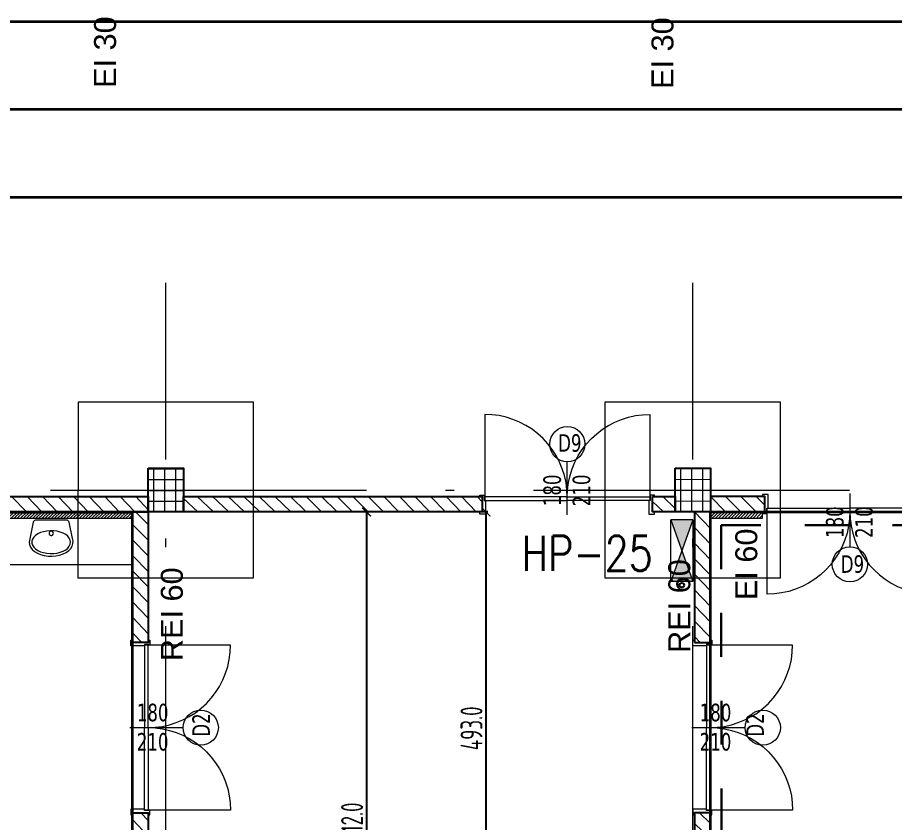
# Model space of a CAD drawing. Extents: x 6529560 to 6558080, y 5579316 to 5588131.
# Drawn here: x 6543767.61 to 6543777.6, y 5579611.99 to 5579621.16 of the extents above; entities that cross this region are included whole.
import ezdxf

# ---------------------------------------------------------------- set-up
doc = ezdxf.new("R2010")
doc.units = 0
doc.header["$MEASUREMENT"] = 0
doc.header["$PDSIZE"] = -5
for name, pattern in [('0.5_0.5', [1, 0.5, -0.5]), ('ACAD_ISO10W100', [18, 12, -3, 0, -3]), ('GR_SOLID', [0])]:
    doc.linetypes.add(name, pattern=pattern)
doc.layers.get('0').update_dxf_attribs({"color": 2, "linetype": 'CONTINUOUS', "lineweight": 5})
doc.layers.get('Defpoints').update_dxf_attribs({"linetype": 'CONTINUOUS'})
for name, color, linetype, lineweight in [('_AS_hydrantowa_opis', 7, 'CONTINUOUS', 25), ('_AS_hydrantowa_szafki', 240, 'CONTINUOUS', 25), ('_AS_WH_hydrant', 1, 'CONTINUOUS', 15), ('arch_drzwi i okna', 4, 'CONTINUOUS', 15), ('arch_drzwi i okna_znaczniki', 130, 'CONTINUOUS', 9), ('arch_fundamenty na rzucie', 3, 'CONTINUOUS', 15), ('arch_meble', 5, 'GR_SOLID', 13), ('arch_opisy', 20, 'CONTINUOUS', 13), ('arch_osie', 181, 'CONTINUOUS', 5), ('arch_powierzchnia', 6, 'CONTINUOUS', 35), ('arch_sciany dzialowe cienkie na hali', 52, 'CONTINUOUS', 15), ('arch_sciany dzilowe cienkie na hali', 42, 'CONTINUOUS', 15), ('arch_sciany murowane wewnetrzne', 20, 'CONTINUOUS', 25), ('arch_sciany wewnetrzne gk', 70, 'CONTINUOUS', 25), ('arch_sciany wewnetrzne murowane wypelnienie', 20, 'CONTINUOUS', 15), ('arch_slupy wypelnienie', 9, 'CONTINUOUS', 13), ('arch_słupy', 8, 'CONTINUOUS', 25), ('arch_urządzenia sanitarne', 4, 'GR_SOLID', 13), ('arch_wymiary', 2, 'CONTINUOUS', 13)]:
    doc.layers.add(name, color=color, linetype=linetype, lineweight=lineweight)
doc.styles.add('ARIAL', font='arial.ttf')
doc.styles.add('ISO8', font='iso8.shx', dxfattribs={"width": 0.7})
doc.styles.add('KA_opisy_pionów', font='romans.shx', dxfattribs={"width": 0.8})
doc.styles.add('TABELKA', font='tahoma.ttf', dxfattribs={"width": 0.8})
doc.dimstyles.new('biura', dxfattribs={"dimtxt": 0.25, "dimasz": 0.1, "dimexe": 0.18, "dimexo": 0.0625, "dimgap": 0.04, "dimtad": 1, "dimdec": 1, "dimlfac": 100, "dimzin": 0, "dimdsep": 46, "dimtxsty": 'ISO8', "dimblk": 'ARCHTICK', "dimcen": 0.09, "dimadec": 0, "dimazin": 0, "dimtfac": 1, "dimtdec": 1, "dimtix": 1, "dimtofl": 0, "dimtmove": 0, "dimatfit": 3, "dimldrblk": 'ARCHTICK', "dimfxl": 0.2, "dimfxlon": 1, "dimtolj": 1, "dimtzin": 0, "dimarcsym": 0})

# ---------------------------------------------------------------- blocks, each defined once
blk = doc.blocks.new('A$C2927484E')
for p, q in [((0.2713033808395266, 1.965000228025019, 13.80213315249576), (0.0913120564073324, 1.965000228956341, 10.06980026454578)), ((0.2713033808395266, 0.0250002276152372, 13.80213315249576), (0.0913120564073324, 0.0250002276152372, 8.478928419095112))]:
    blk.add_line(p, q)
at = {"layer": 'arch_drzwi i okna', "extrusion": (0, 0, -1)}
for points in [[(-0.2713033808395266, 1.990000227466225), (-0.2893033809959888, 1.990000227466225), (-0.2893033809959888, 1.94000022765249), (-0.2268033809959888, 1.94000022765249), (-0.2268033809959888, 1.925000227987766), (-0.0713120568543673, 1.925000228919088), (-0.0713120568543673, 1.990000228397548), (-0.0913120564073324, 1.990000228397548)], [(-0.2678033811971545, 0.9950002273544669), (-0.3497297782450914, 0.9985772110521793), (-0.4310326687991619, 1.00928093958646), (-0.511093283072114, 1.027029951103031), (-0.5893023163080215, 1.051689163781702), (-0.6650645481422544, 1.083070907741785), (-0.7378033800050617, 1.120936348102986), (-0.8069652309641242, 1.164997305721044), (-0.8720237333327531, 1.214918451383709), (-0.9324837531894445, 1.270319852977991), (-0.9878851575776934, 1.330779873766005), (-1.037806302309036, 1.395838377065956), (-1.081867259927093, 1.465000227093696), (-1.119732699356973, 1.537739060819149), (-1.151114443317055, 1.613501292653381), (-1.175773658789694, 1.691710324957966), (-1.19352266844362, 1.771770940162241), (-1.204226396977901, 1.853073828853666), (-1.207803379744291, 1.935000227764248), (-0.2278033811599016, 1.935000227764248), (-0.2278033811599016, 0.9950002273544669), (-0.2678033811971545, 0.9950002273544669), (-0.2678033811971545, 1.935000227764248)], [(-0.2678033811971545, 0.9950002273544669), (-0.3497297782450914, 0.9914232427254319), (-0.4310326687991619, 0.9807195160537958), (-0.511093283072114, 0.9629705045372247), (-0.5893023163080215, 0.9383112899959087), (-0.6650645481422544, 0.9069295460358262), (-0.7378033800050617, 0.8690641056746244), (-0.8069652309641242, 0.8250031499192118), (-0.8720237333327531, 0.775082003325224), (-0.9324837531894445, 0.7196806026622653), (-0.9878851575776934, 0.6592205800116063), (-1.037806302309036, 0.5941620776429773), (-1.081867259927093, 0.5250002276152373), (-1.119732699356973, 0.4522613929584623), (-1.151114443317055, 0.376499162055552), (-1.175773658789694, 0.2982901288196444), (-1.19352266844362, 0.2182295145466924), (-1.204226396977901, 0.136926625855267), (-1.207803379744291, 0.055000226944685), (-0.2278033811599016, 0.055000226944685), (-0.2278033811599016, 0.9950002273544669), (-0.2678033811971545, 0.9950002273544669), (-0.2678033811971545, 0.055000226944685)]]:
    blk.add_lwpolyline(points, dxfattribs=at)
at = {"layer": 'arch_drzwi i okna'}
blk.add_lwpolyline([(0.2713033808395266, 2.272427082e-07), (0.2893033809959888, 2.272427082e-07), (0.2893033809959888, 0.0500002261251211), (0.2268033809959888, 0.0500002261251211), (0.2268033809959888, 0.0650002276524902), (0.0713120568543673, 0.0650002285838127), (0.0713120568543673, 2.281740308e-07), (0.0910546602681279, 2.272427082e-07)], dxfattribs=at)
at = {"layer": 'arch_drzwi i okna_znaczniki'}
blk.add_line((0.0618676347658038, 0.9950002282857894), (0.6687201550230384, 0.9950002273544669), dxfattribs=at)
blk.add_circle((0.8687201561406254, 0.9950002273544669), 0.2, dxfattribs=at)
blk = doc.blocks.new('A$C7F3D7EBB')
at = {"layer": 'arch_urządzenia sanitarne'}
for points in [[(0.4098818795755507, 0.0738752875477076), (0.4098818795755507, 0.4246862875297667), (0.4087588796392084, 0.43282328825444), (0.4054688801988961, 0.4403512878343463), (0.4002618798986079, 0.4467032877728343), (0.3935248795896768, 0.451404287479818), (0.3857678798958659, 0.4541032882407309), (0.1598818795755506, 0.4992812881246211), (0.1314358795061707, 0.495298287831247), (0.1038938798010349, 0.4834742881357671), (0.0781368799507618, 0.4641892882063985), (0.054985879920423, 0.4380572875961663), (0.0351758794859052, 0.4059062879532577), (0.0193398799747229, 0.3687662882730365), (0.0079828798770905, 0.327819287776947), (0.001465879380703, 0.2843682877719402), (-3.119930625e-06, 0.2397992881014943), (0.003622880205512, 0.1955332877114415), (0.0122288800776005, 0.1529802875593305), (0.0255398796871305, 0.1134942881762981), (0.0431318795308471, 0.0783362882211805), (0.0644438797608018, 0.0486262878403068), (0.0887978794053197, 0.0253082877025008), (0.1154148802161217, 0.0091302879154682), (0.1434508794918656, 0.000602288171649), (0.1720088794827461, 2.877786756e-07), (0.2001828802749515, 0.0073412880301476), (0.3857658794149756, 0.0444582877680659), (0.3935248795896768, 0.0471572875976563), (0.4002618798986079, 0.051859287545085), (0.4054688801988961, 0.0582102881744504), (0.4087588796392084, 0.0657382877543569), (0.409883880056441, 0.0738752875477076)], [(0.1598818795755506, 0.0292812874540687), (0.1830948796123266, 0.03281628806144), (0.2055618800222874, 0.0433102874085307), (0.2265598801895976, 0.060423287563026), (0.2454138798639178, 0.0836042882874608), (0.2615208802744746, 0.1121142879128456), (0.274359880015254, 0.1450292877852917), (0.2835208801552653, 0.1812972882762551), (0.2887068800628185, 0.2197492877021432), (0.2897518798708916, 0.2591512883082032), (0.2866238802671432, 0.2982352878898382), (0.2794218799099326, 0.3357462882995605), (0.2683758800849318, 0.3704772880300879), (0.2538458798080683, 0.4013132881373167), (0.2362948795780539, 0.427265288308263), (0.2162868799641728, 0.4474942879751326), (0.1944668795913458, 0.4613532880321145), (0.1715358793735504, 0.4683952881023288), (0.1482288800179958, 0.4683952881023288), (0.1252978798002005, 0.4613532880321145), (0.1034778794273734, 0.4474942879751326), (0.0834698798134923, 0.427265288308263), (0.065918879583478, 0.4013132881373167), (0.051388880237937, 0.3704772880300879), (0.0403428794816136, 0.3357462882995605), (0.0331408800557256, 0.2982352878898382), (0.0300128795206547, 0.2591512883082032), (0.0310578802600503, 0.2197492877021432), (0.0362438801676035, 0.1812972882762551), (0.0454048793762922, 0.1450292877852917), (0.0582438800483942, 0.1121142879128456), (0.0743508795276284, 0.0836042882874608), (0.0932048801332712, 0.060423287563026), (0.1142028793692589, 0.043308287858963), (0.1366698797792196, 0.03281628806144), (0.1598818795755506, 0.0292812874540687)], [(0.2598828794434667, 0.2242812877520919), (0.2700508795678616, 0.2264422876760364), (0.2784618800505996, 0.232553287409246), (0.2836598800495267, 0.2415562877431512), (0.2847448801621795, 0.2518942877650261), (0.2815328799188137, 0.2617812883108854), (0.2745768800377846, 0.2695062877610326), (0.2650798801332712, 0.2737352875992656), (0.2546848794445395, 0.2737352875992656), (0.2451888797804713, 0.2695062877610326), (0.2382328798994422, 0.2617812883108854), (0.2350208796560764, 0.2518942877650261), (0.2361058797687292, 0.2415562877431512), (0.2413028795272112, 0.232553287409246), (0.2497148802503943, 0.2264422876760364), (0.2598828794434667, 0.2242812877520919)]]:
    blk.add_lwpolyline(points, dxfattribs=at)
blk = doc.blocks.new('_ArchTick')
at = {"color": 0, "linetype": 'ByBlock', "const_width": 0.15}
blk.add_lwpolyline([(-0.5, -0.5), (0.5, 0.5)], dxfattribs=at)
blk = doc.blocks.new('*D276')
at = {"layer": 'arch_wymiary', "color": 0, "lineweight": -2, "transparency": 16777216}
for p, q in [((6543771.784616133, 5579615.527661295), (6543771.404616133, 5579615.527661295)), ((6543771.584616132, 5579615.527661295), (6543771.584616132, 5579604.407644454)), ((6543771.784616133, 5579604.407644454), (6543771.404616133, 5579604.407644454))]:
    blk.add_line(p, q, dxfattribs=at)
at = {"layer": 'Defpoints', "color": 0, "transparency": 16777216}
for p in [(6543772.468993377, 5579615.527661295), (6543771.584616132, 5579604.407644454), (6543772.468993377, 5579604.407644454)]:
    blk.add_point(p, dxfattribs=at)
at = {"layer": 'arch_wymiary', "color": 0, "lineweight": -2, "transparency": 16777216, "xscale": 0.1, "yscale": 0.1, "zscale": 0.1}
for p, rotation in [((6543771.584616132, 5579615.527661295), 90), ((6543771.584616132, 5579604.407644454), 270)]:
    blk.add_blockref('_ArchTick', p, dxfattribs=dict(at, rotation=rotation))
at = {"layer": 'arch_wymiary', "color": 0, "transparency": 16777216, "insert": (6543771.419616132, 5579611.968835141), "char_height": 0.25, "attachment_point": 5, "rotation": 90, "style": 'ISO8'}
blk.add_mtext('\\A1;1112.0', dxfattribs=at)
blk = doc.blocks.new('*D323')
at = {"layer": 'arch_wymiary', "color": 0, "lineweight": -2, "transparency": 16777216}
for p, q in [((6543778.162325921, 5579615.527625561), (6543777.666399127, 5579615.527625561)), ((6543777.846399126, 5579604.297651767), (6543777.846399126, 5579615.527625561)), ((6543778.162325922, 5579604.297651767), (6543777.666399127, 5579604.297651767))]:
    blk.add_line(p, q, dxfattribs=at)
at = {"layer": 'Defpoints', "color": 0, "transparency": 16777216}
for p in [(6543777.846399126, 5579615.527625561), (6543778.224825921, 5579615.527625561), (6543778.224825921, 5579604.297651767)]:
    blk.add_point(p, dxfattribs=at)
at = {"layer": 'arch_wymiary', "color": 0, "lineweight": -2, "transparency": 16777216, "xscale": 0.1, "yscale": 0.1, "zscale": 0.1}
for p, rotation in [((6543777.846399126, 5579615.527625561), 90), ((6543777.846399126, 5579604.297651767), 270)]:
    blk.add_blockref('_ArchTick', p, dxfattribs=dict(at, rotation=rotation))
at = {"layer": 'arch_wymiary', "color": 0, "transparency": 16777216, "insert": (6543777.681399126, 5579609.912638665), "char_height": 0.25, "attachment_point": 5, "rotation": 90, "style": 'ISO8'}
blk.add_mtext('\\A1;1123.0', dxfattribs=at)
blk = doc.blocks.new('*D326')
at = {"layer": 'arch_wymiary', "color": 0, "lineweight": -2, "transparency": 16777216}
for p, q in [((6543772.966752108, 5579615.52765319), (6543772.764685654, 5579615.52765319)), ((6543772.944685654, 5579615.52765319), (6543772.944685654, 5579610.597642175)), ((6543772.966752108, 5579610.597642175), (6543772.764685654, 5579610.597642175))]:
    blk.add_line(p, q, dxfattribs=at)
at = {"layer": 'Defpoints', "color": 0, "transparency": 16777216}
for p in [(6543773.029252108, 5579615.52765319), (6543772.944685654, 5579610.597642175), (6543773.029252108, 5579610.597642175)]:
    blk.add_point(p, dxfattribs=at)
at = {"layer": 'arch_wymiary', "color": 0, "lineweight": -2, "transparency": 16777216, "xscale": 0.1, "yscale": 0.1, "zscale": 0.1}
for p, rotation in [((6543772.944685654, 5579615.52765319), 90), ((6543772.944685654, 5579610.597642175), 270)]:
    blk.add_blockref('_ArchTick', p, dxfattribs=dict(at, rotation=rotation))
at = {"layer": 'arch_wymiary', "color": 0, "transparency": 16777216, "insert": (6543772.779685654, 5579613.062647682), "char_height": 0.25, "attachment_point": 5, "rotation": 90, "style": 'ISO8'}
blk.add_mtext('\\A1;493.0', dxfattribs=at)
blk = doc.blocks.new('A$C6D4A2805')
at = {"layer": '_AS_WH_hydrant'}
h = blk.add_hatch(color=1, dxfattribs=at)
h.dxf.hatch_style = 1
h.paths.add_polyline_path([(350.0000645567197, -124.9997772218194), (699.9999280672055, 0.0005195129197091), (700.0000999062322, -249.999483399326)])
h.paths.add_polyline_path([(0, 0), (350.0000645567197, -124.9997772218194), (0.0002010460011661, -250.0000739567913)])
at = {"layer": '_AS_hydrantowa_szafki'}
blk.add_circle((742.5664636726724, -124.9994771748315), 26, dxfattribs=at)
at = {"layer": '_AS_WH_hydrant'}
for p, q in [((0, 0), (699.9999280672055, 0.0005195129197091)), ((0, 0), (700.0000999062322, -249.999483399326)), ((0, 0), (0.0002010460011661, -250.0000739567913)), ((0.0002010460011661, -250.0000739567913), (699.9999280672055, 0.0005195129197091)), ((699.9999280672055, 0.0005195129197091), (700.0001309881918, -249.999483399326)), ((700.0000999062322, -249.999483399326), (0.0002010460011661, -250.0000739567913))]:
    blk.add_line(p, q, dxfattribs=at)

msp = doc.modelspace()

# ---------------------------------------------------------------- hatches: boundary and pattern name
at = {"layer": 'arch_sciany dzilowe cienkie na hali'}
h = msp.add_hatch(dxfattribs=at)
h.set_pattern_fill('ANSI31', color=256, scale=0.2)
h.set_pattern_definition([(45, (0, 0), (-0.0176776695296637, 0.0176776695296637), [])])
h.paths.add_polyline_path([(6543747.863815606, 5579615.5276819), (6543747.863815606, 5579615.4576819), (6543749.190153713, 5579615.457467736), (6543749.189959978, 5579615.5276819)])
h.paths.add_polyline_path([(6543749.439646533, 5579615.457504504), (6543768.919691821, 5579615.457504504), (6543768.919691821, 5579615.527646658), (6543749.439646533, 5579615.527646658)])
h.paths.add_polyline_path([(6543778.08356249, 5579615.527608423), (6543778.224815875, 5579615.527608423), (6543778.224815875, 5579615.457608423), (6543778.08356249, 5579615.457608423)])
h.paths.add_polyline_path([(6543776.093562491, 5579615.527608423), (6543775.4997632, 5579615.527608423), (6543775.4997632, 5579615.457608423), (6543776.093562491, 5579615.457608423)])
h.paths.add_polyline_path([(6543780.641373032, 5579615.457608424), (6543783.03058719, 5579615.457608424), (6543783.03058719, 5579615.527644002), (6543780.641373032, 5579615.527644002)])
h.paths.add_polyline_path([(6543793.902263352, 5579615.527643155), (6543799.641101672, 5579615.527643155), (6543799.641101672, 5579615.457608423), (6543793.902263352, 5579615.457608423)])
h.paths.add_polyline_path([(6543790.880594216, 5579615.457608423), (6543793.777183376, 5579615.457608423), (6543793.777183376, 5579615.527608423), (6543790.880594216, 5579615.527608423)])
h.paths.add_polyline_path([(6543817.179667773, 5579615.527641677), (6543818.55466702, 5579615.527641677), (6543818.55466702, 5579615.457608423), (6543817.179667773, 5579615.457608423)])
h.paths.add_polyline_path([(6543813.724693166, 5579615.457608423), (6543817.054667, 5579615.457608423), (6543817.054667, 5579615.527608423), (6543813.724693166, 5579615.527608423)])
h.paths.add_polyline_path([(6543808.599693171, 5579615.527608423), (6543813.599693167, 5579615.527608423), (6543813.599693167, 5579615.457608423), (6543808.599693171, 5579615.457608423)])
h.paths.add_polyline_path([(6543805.205199365, 5579615.457608423), (6543808.474693172, 5579615.457608423), (6543808.474693172, 5579615.527608423), (6543805.205199365, 5579615.527608423)])
h.paths.add_polyline_path([(6543804.865562292, 5579615.527608429), (6543805.099693193, 5579615.527608429), (6543805.099693193, 5579615.457608423), (6543804.865562292, 5579615.457608423)])
h.paths.add_polyline_path([(6543803.815562292, 5579615.527642674), (6543803.699683141, 5579615.527642674), (6543803.699683141, 5579615.457608423), (6543803.815562292, 5579615.457608423)])
h.paths.add_polyline_path([(6543799.766101673, 5579615.457608423), (6543803.574683138, 5579615.457608423), (6543803.574683138, 5579615.527642674), (6543799.766101673, 5579615.527642674)])
h.paths.add_polyline_path([(6543834.410360995, 5579615.457608423), (6543837.22890073, 5579615.457608423), (6543837.22890073, 5579615.527608423), (6543834.410360995, 5579615.527608423)])
h.paths.add_polyline_path([(6543831.340830799, 5579615.457608423), (6543834.159866853, 5579615.457608423), (6543834.159866853, 5579615.527638687), (6543831.340830799, 5579615.527638687)])
h.paths.add_polyline_path([(6543840.678908606, 5579615.457608423), (6543853.529699313, 5579615.457608423), (6543853.529697043, 5579615.477648036), (6543852.999693335, 5579615.477648036), (6543852.999693335, 5579615.527608423), (6543840.678908606, 5579615.527608423)])
at = {"layer": 'arch_sciany wewnetrzne murowane wypelnienie'}
h = msp.add_hatch(dxfattribs=at)
h.set_pattern_fill('ANSI31', color=256, angle=90)
h.set_pattern_definition([(135, (0, 0), (-0.0883883476483185, -0.0883883476483184), [])])
h.paths.add_polyline_path([(6543751.099789988, 5579615.7026819), (6543751.099789988, 5579615.5276819), (6543745.599693336, 5579615.5276819), (6543745.599693336, 5579615.7026819)])
h.paths.add_polyline_path([(6543757.499693165, 5579615.7026819), (6543763.099763205, 5579615.7026819), (6543763.099763205, 5579615.527646658), (6543757.499693165, 5579615.527646658)])
h.paths.add_polyline_path([(6543768.919691821, 5579615.527646657), (6543769.099691821, 5579615.527646658), (6543769.099691821, 5579614.040922536), (6543768.919691821, 5579614.040922535)])
h.paths.add_polyline_path([(6543768.919691821, 5579612.100922534), (6543769.099691821, 5579612.100922534), (6543769.099691821, 5579604.227647968), (6543768.919691821, 5579604.227647969)])
h.paths.add_polyline_path([(6543769.499693164, 5579615.7026819), (6543772.900344158, 5579615.702700183), (6543772.900344158, 5579615.527663614), (6543769.499693164, 5579615.527645331)])
h.paths.add_polyline_path([(6543775.319763201, 5579614.040922536), (6543775.4997632, 5579614.040922536), (6543775.4997632, 5579615.527645331), (6543775.319763201, 5579615.527645331)])
h.paths.add_polyline_path([(6543774.840337508, 5579615.702553182), (6543775.099781099, 5579615.702553182), (6543775.099781099, 5579615.527642704), (6543774.840337508, 5579615.527642704)])
h.paths.add_polyline_path([(6543775.319763201, 5579604.627644454), (6543775.4997632, 5579604.627644453), (6543775.4997632, 5579612.100922534), (6543775.319763201, 5579612.100922535)])
h.paths.add_polyline_path([(6543778.058562491, 5579615.707660994), (6543781.099693163, 5579615.707681909), (6543781.099693163, 5579615.527645331), (6543778.058562491, 5579615.527624418)])
h.paths.add_polyline_path([(6543781.499693162, 5579615.702681908), (6543787.099787761, 5579615.7026819), (6543787.099787761, 5579615.527643994), (6543781.499693162, 5579615.527644002)])
h.paths.add_polyline_path([(6543799.099787762, 5579615.702688601), (6543793.499693164, 5579615.702681916), (6543793.499693164, 5579615.527642674), (6543799.099787762, 5579615.527649359)])
h.paths.add_polyline_path([(6543805.499693164, 5579615.702681917), (6543811.099787757, 5579615.7026819), (6543811.099787757, 5579615.527641323), (6543805.499693164, 5579615.527641339)])
h.paths.add_polyline_path([(6543804.840562292, 5579615.527642674), (6543805.099693162, 5579615.527642674), (6543805.099693162, 5579615.702681913), (6543804.840562292, 5579615.702681913)])
h.paths.add_polyline_path([(6543817.499693167, 5579615.52764001), (6543823.099787765, 5579615.527712819), (6543823.099787765, 5579615.702754731), (6543817.499693167, 5579615.702681922)])
h.paths.add_polyline_path([(6543818.73466702, 5579615.52764001), (6543818.73466702, 5579612.857738927), (6543823.644345144, 5579612.857740471), (6543823.644345835, 5579612.677739635), (6543818.554667001, 5579612.677739767), (6543818.555647493, 5579615.527639677)])
h.paths.add_polyline_path([(6543824.924344814, 5579612.857740471), (6543824.924345037, 5579612.677739224), (6543825.255011938, 5579612.677740175), (6543825.255011938, 5579615.52764001), (6543825.075011938, 5579615.52764001), (6543825.075011938, 5579612.857740471)])
h.paths.add_polyline_path([(6543824.924345037, 5579615.702681921), (6543829.099693168, 5579615.702681921), (6543829.099693168, 5579615.52764001), (6543824.924345037, 5579615.52764001)])
h.paths.add_polyline_path([(6543829.499693167, 5579615.702681924), (6543835.099763202, 5579615.702681924), (6543835.099763202, 5579615.527638687), (6543829.499693167, 5579615.527638687)])
h.paths.add_polyline_path([(6543847.099787764, 5579615.702681929), (6543841.499692935, 5579615.702681929), (6543841.499692935, 5579615.527638687), (6543847.099787764, 5579615.527638687)])
h.paths.add_polyline_path([(6543751.499763239, 5579615.702497475), (6543757.099641868, 5579615.702497475), (6543757.099641868, 5579615.527641583), (6543751.499763239, 5579615.527641583)])
h.paths.add_polyline_path([(6543763.499787764, 5579615.702640971), (6543769.099683138, 5579615.702640971), (6543769.099683138, 5579615.527646658), (6543763.499787764, 5579615.527646658)])
h.paths.add_polyline_path([(6543775.4997632, 5579615.527608423), (6543776.118562491, 5579615.527608423), (6543776.118562491, 5579615.702642708), (6543775.4997632, 5579615.702642708)])
h.paths.add_polyline_path([(6543787.499763198, 5579615.527608423), (6543793.099717722, 5579615.527608423), (6543793.099717722, 5579615.7026819), (6543787.499763198, 5579615.7026819)])
h.paths.add_polyline_path([(6543799.499763202, 5579615.527608429), (6543803.840562292, 5579615.527608429), (6543803.840562292, 5579615.702681913), (6543799.499763202, 5579615.702681913)])
h.paths.add_polyline_path([(6543811.499763202, 5579615.527675202), (6543817.099717728, 5579615.527675202), (6543817.099717728, 5579615.7026819), (6543811.499763202, 5579615.7026819)])
h.paths.add_polyline_path([(6543823.644345144, 5579615.7026819), (6543823.499763196, 5579615.7026819), (6543823.499763196, 5579615.527608423), (6543823.644345144, 5579615.527608423)])
h.paths.add_polyline_path([(6543835.499763202, 5579615.527608423), (6543841.099717496, 5579615.527608423), (6543841.099717496, 5579615.7026819), (6543835.499763202, 5579615.7026819)])
h.paths.add_polyline_path([(6543847.499763203, 5579615.527608423), (6543852.999693335, 5579615.527608423), (6543852.999693335, 5579615.7026819), (6543847.499763203, 5579615.7026819)])
h.paths.add_polyline_path([(6543769.49969182, 5579604.22764546), (6543775.099691922, 5579604.227644455), (6543775.099691922, 5579604.407644454), (6543769.49969182, 5579604.407644454)])
at = {"layer": 'arch_slupy wypelnienie'}
h = msp.add_hatch(dxfattribs=at)
h.set_pattern_fill('ANSI37', color=256, angle=225)
h.set_pattern_definition([(270, (235.6632604422048, 299.4007122004405), (0.125, 0), []), (0, (235.6632604422048, 299.4007122004405), (0, 0.125), [])])
h.paths.add_polyline_path([(6543769.099744328, 5579616.02768626), (6543769.499744326, 5579616.02764533), (6543769.499693164, 5579615.527645333), (6543769.099693165, 5579615.527686266)])
h = msp.add_hatch(dxfattribs=at)
h.set_pattern_fill('ANSI37', color=256, angle=225)
h.set_pattern_definition([(270, (241.6633304785937, 299.4006752911955), (0.125, 0), []), (0, (241.6633304785937, 299.4006752911955), (0, 0.125), [])])
h.paths.add_polyline_path([(6543775.099814364, 5579616.02764935), (6543775.499814362, 5579616.027608421), (6543775.4997632, 5579615.527608423), (6543775.099763201, 5579615.527649358)])

# ---------------------------------------------------------------- linework, layer by layer
at = {"color": 1, "linetype": '0.5_0.5', "lineweight": 30, "true_color": 0xfa0000}
msp.add_lwpolyline([(6543775.632910019, 5579604.447651766), (6543778.074825921, 5579604.447651766), (6543778.074825921, 5579608.607641104), (6543780.563199937, 5579608.607640242), (6543780.563199935, 5579609.524506963), (6543793.632147401, 5579609.449506603), (6543793.6272905, 5579610.577645601), (6543778.074825921, 5579610.5776456), (6543778.074825921, 5579615.377624677), (6543775.623168613, 5579615.377610338)], close=True, dxfattribs=at)
at = {"layer": 'arch_fundamenty na rzucie', "extrusion": (4.9483997e-09, 8.021447e-10, 1)}
for points in [[(6543770.299068346, 5579616.777563549), (6543768.299068354, 5579616.777768166), (6543768.298863727, 5579614.777768182), (6543770.298863717, 5579614.777563561)], [(6543776.299138419, 5579616.777526645), (6543774.299138426, 5579616.777731263), (6543774.2989338, 5579614.777731278), (6543776.298933789, 5579614.777526656)]]:
    msp.add_lwpolyline(points, close=True, dxfattribs=at)
at = {"layer": 'arch_meble', "elevation": -0.0223513058571143}
msp.add_lwpolyline([(6543749.439964501, 5579615.527639139), (6543749.439964501, 5579614.92763914), (6543768.919691821, 5579614.927639146), (6543768.919691821, 5579615.527641819), (6543749.439964501, 5579615.527641819)], dxfattribs=at)
at = {"layer": 'arch_osie', "linetype": 'ACAD_ISO10W100', "ltscale": 0.3, "extrusion": (-4.9483178e-09, -8.026501e-10, 1)}
for points in [[(6543769.299690938, 5579599.625784519), (6543769.29970293, 5579618.139598039)], [(6543775.299690941, 5579599.625784456), (6543775.299693776, 5579618.13960072)], [(6543740.484085524, 5579615.777647986), (6543858.104664413, 5579615.777649278)]]:
    msp.add_lwpolyline(points, dxfattribs=at)
at = {"layer": 'arch_powierzchnia'}
for points in [[(6543740.739702823, 5579621.115133819), (6543857.859691394, 5579621.115133819), (6543857.859691394, 5579599.967649211), (6543740.739702823, 5579599.967649211)], [(6543741.739702823, 5579620.11513382), (6543856.859691393, 5579620.11513382), (6543856.859691393, 5579600.967649211), (6543741.739702823, 5579600.967649211)], [(6543742.739702822, 5579619.115133819), (6543855.859691393, 5579619.115133819), (6543855.859691393, 5579601.967649211), (6543742.739702822, 5579601.967649211)], [(6543749.439959997, 5579615.527638902), (6543749.440186708, 5579604.297651766), (6543751.099691925, 5579604.297651766), (6543751.099691925, 5579604.627647385), (6543751.499691925, 5579604.627647385), (6543751.499691925, 5579604.297651766), (6543757.099691588, 5579604.297651766), (6543757.099691588, 5579604.62764813), (6543757.499691589, 5579604.62764813), (6543757.499691589, 5579604.297651766), (6543763.099691926, 5579604.297651766), (6543763.099691926, 5579604.627645916), (6543763.499691926, 5579604.627645916), (6543763.499691926, 5579604.297651766), (6543768.919691821, 5579604.297647307), (6543768.919691821, 5579615.519312621)], [(6543775.4997632, 5579615.527615596), (6543778.224815727, 5579615.527625992), (6543778.224825921, 5579610.727644003), (6543793.777183384, 5579610.727644003), (6543793.777183384, 5579609.327007751), (6543780.697195262, 5579609.327006784), (6543780.697192523, 5579608.457641272), (6543778.224825921, 5579608.457641272), (6543778.22482589, 5579604.297651767), (6543777.829692527, 5579604.297651766), (6543777.829692527, 5579604.247647575), (6543775.839692527, 5579604.247647968), (6543775.839692527, 5579604.297651766), (6543775.569771985, 5579604.297651766), (6543775.569771985, 5579604.627644455), (6543775.4997632, 5579604.627644453)]]:
    msp.add_lwpolyline(points, close=True, dxfattribs=at)
at = {"layer": 'arch_sciany dzialowe cienkie na hali'}
for points in [[(6543749.439646533, 5579615.457504504), (6543768.919691821, 5579615.457504504), (6543768.919691821, 5579615.527646658), (6543749.439646533, 5579615.527646658)], [(6543776.093562491, 5579615.527608423), (6543775.4997632, 5579615.527608423), (6543775.4997632, 5579615.457608423), (6543776.093562491, 5579615.457608423)]]:
    msp.add_lwpolyline(points, close=True, dxfattribs=at)
at = {"layer": 'arch_sciany murowane wewnetrzne'}
for points in [[(6543763.499787764, 5579615.702640971), (6543769.099683138, 5579615.702640971), (6543769.099683138, 5579615.527646658), (6543763.499787764, 5579615.527646658)], [(6543769.499693164, 5579615.7026819), (6543772.900344158, 5579615.702700183), (6543772.900344158, 5579615.527663614), (6543769.499693164, 5579615.527645331)], [(6543774.840337508, 5579615.702553182), (6543775.099781099, 5579615.702553182), (6543775.099781099, 5579615.527642704), (6543774.840337508, 5579615.527642704)], [(6543775.4997632, 5579615.527608423), (6543776.118562491, 5579615.527608423), (6543776.118562491, 5579615.702642708), (6543775.4997632, 5579615.702642708)], [(6543768.919691821, 5579615.527646657), (6543769.099691821, 5579615.527646658), (6543769.099691821, 5579614.040922536), (6543768.919691821, 5579614.040922535)], [(6543775.319763201, 5579614.040922536), (6543775.4997632, 5579614.040922536), (6543775.4997632, 5579615.527645331), (6543775.319763201, 5579615.527645331)], [(6543768.919691821, 5579612.100922534), (6543769.099691821, 5579612.100922534), (6543769.099691821, 5579604.227647968), (6543768.919691821, 5579604.227647969)], [(6543775.319763201, 5579604.627644454), (6543775.4997632, 5579604.627644453), (6543775.4997632, 5579612.100922534), (6543775.319763201, 5579612.100922535)]]:
    msp.add_lwpolyline(points, close=True, dxfattribs=at)
at = {"layer": 'arch_słupy'}
for points in [[(6543769.099744328, 5579616.02768626), (6543769.499744326, 5579616.02764533), (6543769.499693164, 5579615.527645333), (6543769.099693165, 5579615.527686266), (6543769.099744328, 5579616.02768626)], [(6543775.099814364, 5579616.02764935), (6543775.499814362, 5579616.027608421), (6543775.4997632, 5579615.527608423), (6543775.099763201, 5579615.527649358), (6543775.099814364, 5579616.02764935)]]:
    msp.add_lwpolyline(points, dxfattribs=at)

# ---------------------------------------------------------------- block references
at = {"layer": '_AS_WH_hydrant', "xscale": 0.0009999999419848, "yscale": 0.0009999999419848, "zscale": 0.0009999999419848, "rotation": 269.9999999971055}
msp.add_blockref('A$C6D4A2805', (6543775.299692131, 5579615.436717176, -7.04388489e-08), dxfattribs=at)
at = {"layer": 'arch_drzwi i okna'}
for p, rotation in [((6543774.865337735, 5579615.4312498, -13.80606065357438), 90.00000000000003), ((6543776.093562263, 5579615.798946084, -21.1635870199179), 270)]:
    msp.add_blockref('A$C2927484E', p, dxfattribs=dict(at, rotation=rotation))
for p in [(6543768.828379764, 5579612.075922308, -13.76527535929438), (6543775.22845982, 5579612.075922308, -13.81663469735229)]:
    msp.add_blockref('A$C2927484E', p, dxfattribs=at)
at = {"layer": 'arch_sciany wewnetrzne gk', "rotation": 90.0000004155843}
msp.add_blockref('A$C7F3D7EBB', (6543768.242444034, 5579615.023638739, -7.324600201469169), dxfattribs=at)

# ---------------------------------------------------------------- texts
at = {"layer": '_AS_hydrantowa_opis', "insert": (6543773.34947534, 5579615.255629522, 13.87957917242646), "char_height": 0.3999999767939242, "width": 16.56106570587325, "attachment_point": 1, "style": 'KA_opisy_pionów'}
msp.add_mtext('HP-25', dxfattribs=at)
at = {"layer": 'arch_drzwi i okna_znaczniki', "char_height": 0.2, "width": 0.354261597984987, "attachment_point": 1, "style": 'TABELKA'}
for insert in [(6543773.766821527, 5579616.413797608, 1.847728772340389), (6543776.985039508, 5579615.033972734, -11.1555786079413)]:
    msp.add_mtext('D9', dxfattribs=dict(at, insert=insert))
at = {"layer": 'arch_drzwi i okna_znaczniki', "char_height": 0.2, "attachment_point": 1, "rotation": 90, "style": 'TABELKA'}
for insert in [(6543773.597796405, 5579615.593975387, 0.7984289386898045), (6543776.816021388, 5579615.231083882, -6.559097427653714)]:
    msp.add_mtext_dynamic_manual_height_columns('180\\P210', width=2.624355469830334, gutter_width=1.82756919413805, heights=[0], dxfattribs=dict(at, insert=insert))
at = {"layer": 'arch_drzwi i okna_znaczniki', "char_height": 0.2, "attachment_point": 1, "style": 'TABELKA'}
for insert in [(6543768.968998542, 5579613.342728509), (6543775.378444142, 5579613.342728509, -0.0513593380579138)]:
    msp.add_mtext_dynamic_manual_height_columns('180\\P210', width=2.624355469830334, gutter_width=1.82756919413805, heights=[0], dxfattribs=dict(at, insert=insert))
at = {"layer": 'arch_drzwi i okna_znaczniki', "char_height": 0.2, "width": 0.354261597984987, "style": 'TABELKA'}
for insert, attachment_point, rotation in [((6543769.800846726, 5579612.967399555, -3.757266947317788), 7, 90.00000000000001), ((6543775.909556126, 5579612.967399555, -3.757266947317788), 1, 90)]:
    msp.add_mtext('D2', dxfattribs=dict(at, insert=insert, attachment_point=attachment_point, rotation=rotation))
at = {"layer": 'arch_opisy', "linetype": 'Continuous', "extrusion": (-8.031572e-10, -4.9482355e-09, 1), "char_height": 0.25, "attachment_point": 3, "style": 'ARIAL'}
for s, insert, text_direction in [('\\pi0.23542;EI 30', (6543768.481866229, 5579621.173978916, 5.774976392518506), (0.0001023112166096, 0.9999999947662075, 4.9483176e-09)), ('\\pi0.23542;EI 30', (6543774.829531541, 5579621.162663195, 5.774976392518506), (0.0001023112166096, 0.9999999947662075, 4.9483176e-09)), ('\\pi0.23542;EI 60', (6543775.783811934, 5579615.338685682, 13.02586154409257), (0.0001023112166093, 0.9999999947662075, 4.9483176e-09)), ('\\pi0.23542;REI 60', (6543775.021294783, 5579614.989254139, 13.02586154409257), (0.0001023112166093, 0.9999999947662075, 4.9483176e-09)), ('\\pi0.23542;REI 60', (6543769.242333773, 5579614.896081851, 13.07722088215048), (0.0001023112166093, 0.9999999947662075, 4.9483176e-09))]:
    msp.add_mtext_dynamic_manual_height_columns(s, width=16.30041657324442, gutter_width=12.5, heights=[0], dxfattribs=dict(at, insert=insert, text_direction=text_direction))

# ---------------------------------------------------------------- dimensions: what is measured, and where the dimension line sits
at = {"layer": 'arch_wymiary'}
dim = msp.add_linear_dim(base=(6543771.584616132, 5579604.407644454), p1=(6543772.468993377, 5579615.527661295, 8.356679189e-07), p2=(6543772.468993377, 5579604.407644454, -7.339101725897075), angle=90, dimstyle='biura', dxfattribs=at)
dim.commit()
dim.dimension.update_dxf_attribs({"geometry": '*D276', "text_midpoint": (6543771.584616132, 5579611.968835141), "dimtype": 160})
for base, p1, p2, picture, middle in [((6543772.944685654, 5579610.597642175), (6543773.029252108, 5579615.52765319, 8.356679189e-07), (6543773.029252108, 5579610.597642175, 0.0368577932013867), '*D326', (6543772.779685654, 5579613.062647682)), ((6543777.846399126, 5579615.527625561), (6543778.224825921, 5579604.297651767, -7.302244727151225), (6543778.224825921, 5579615.527625561, -14.68725029013851), '*D323', (6543777.681399126, 5579609.912638665))]:
    dim = msp.add_linear_dim(base=base, p1=p1, p2=p2, angle=90, dimstyle='biura', override={"dimfxl": 2}, dxfattribs=at)
    dim.commit()
    dim.dimension.update_dxf_attribs({"geometry": picture, "text_midpoint": middle})

doc.saveas('drawing.dxf')
